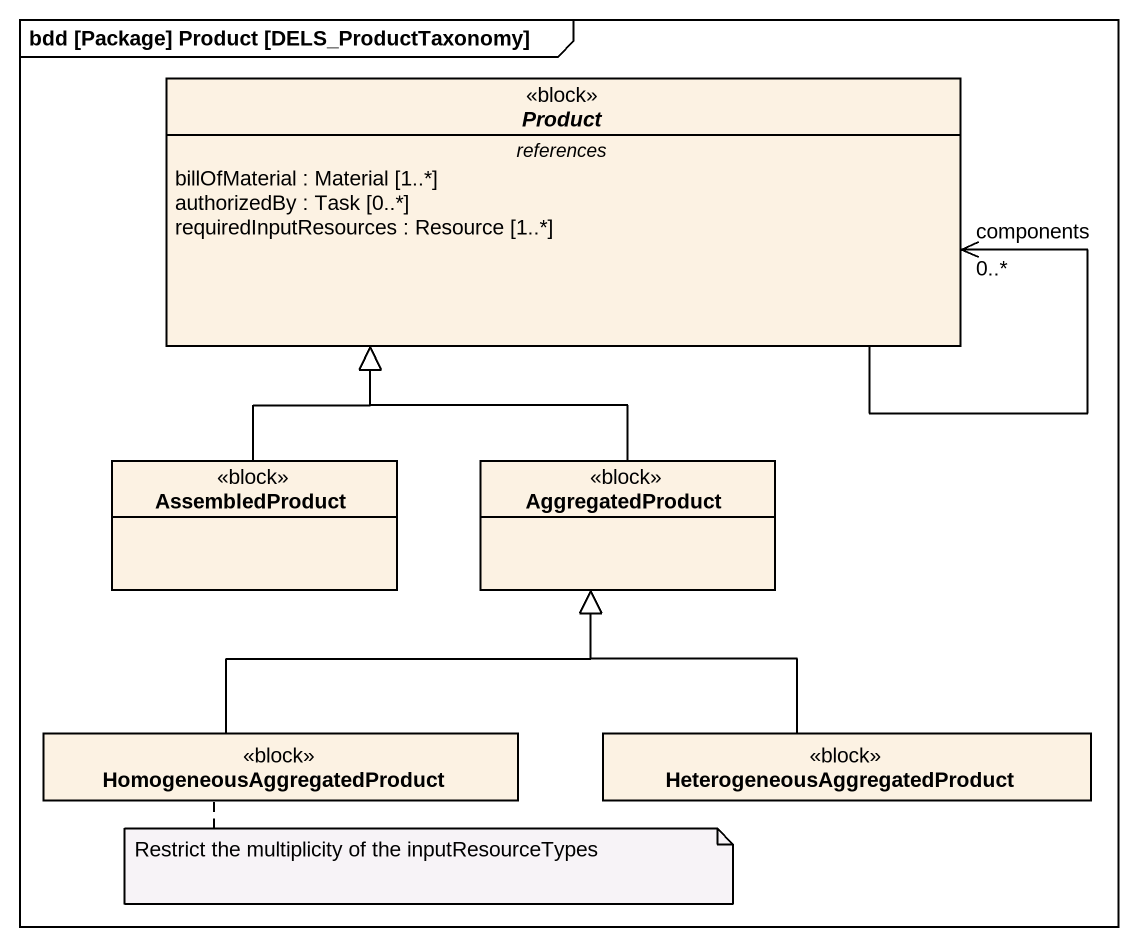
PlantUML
@startuml
mainframe bdd [Package] Product [DELS_ProductTaxonomy]
hide circle
hide empty members
abstract class Product <<block>> {
  -- references --
  billOfMaterial : Material [1..*]
  authorizedBy : Task [0..*]
  requiredInputResources : Resource [1..*]
}
class AssembledProduct <<block>>
class AggregatedProduct <<block>>
class HomogeneousAggregatedProduct <<block>>
class "HeterogeneousAggregatedProduct" as HeterogeneousAggregatedProdu <<block>>
Product --> "components\n0..*" Product
AssembledProduct -up-|> Product
AggregatedProduct -up-|> Product
HomogeneousAggregatedProduct -up-|> AggregatedProduct
HeterogeneousAggregatedProdu -up-|> AggregatedProduct
note bottom of HomogeneousAggregatedProduct : Restrict the multiplicity of the inputResourceTypes
@enduml
